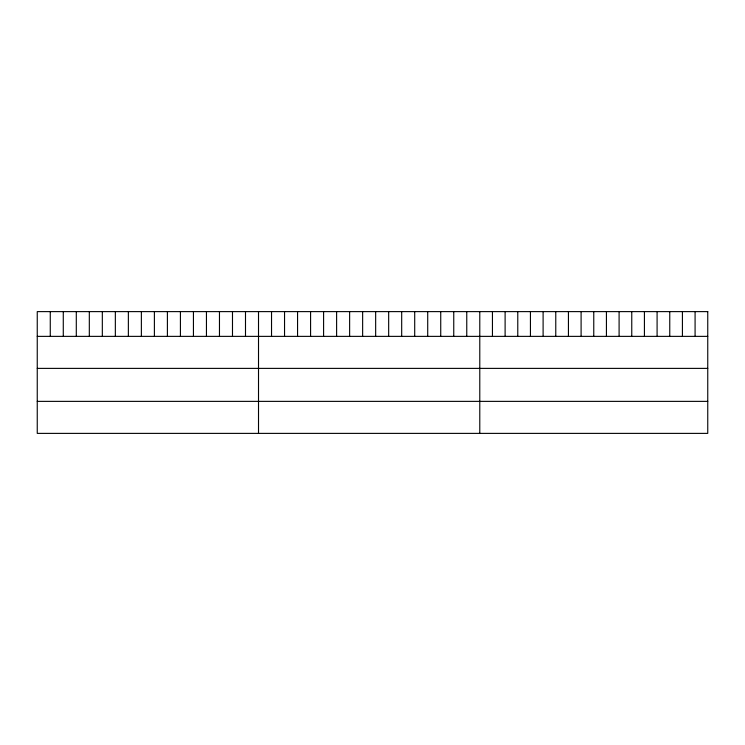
<?xml version="1.0" encoding="UTF-8"?>
<svg xmlns="http://www.w3.org/2000/svg" width="745" height="745" viewBox="0 0 745 745"><rect width="100%" height="100%" fill="white"/><g stroke="black" fill="none" stroke-linecap="round" stroke-linejoin="round"><path stroke-width="1.12" d="M37.25 336.368L707.75 336.368M37.25 368.384L707.75 368.384M37.25 401.369L707.75 401.369M695.085 311.615L695.085 336.368M682.42 311.615L682.42 336.368M669.755 311.615L669.755 336.368M657.09 311.615L657.09 336.368M644.425 311.615L644.425 336.368M631.76 311.615L631.76 336.368M619.095 311.615L619.095 336.368M606.43 311.615L606.43 336.368M593.765 311.615L593.765 336.368M581.1 311.615L581.1 336.368M568.435 311.615L568.435 336.368M555.77 311.615L555.77 336.368M543.105 311.615L543.105 336.368M530.44 311.615L530.44 336.368M517.775 311.615L517.775 336.368M505.11 311.615L505.11 336.368M492.445 311.615L492.445 336.368M479.78 311.615L479.78 433.385M466.761 311.615L466.761 336.368M453.752 311.615L453.752 336.368M440.733 311.615L440.733 336.368M427.714 311.615L427.714 336.368M414.704 311.615L414.704 336.368M401.685 311.615L401.685 336.368M388.667 311.615L388.667 336.368M375.657 311.615L375.657 336.368M362.638 311.615L362.638 336.368M349.629 311.615L349.629 336.368M336.61 311.615L336.61 336.368M323.591 311.615L323.591 336.368M310.581 311.615L310.581 336.368M297.562 311.615L297.562 336.368M284.543 311.615L284.543 336.368M271.534 311.615L271.534 336.368M258.515 311.615L258.515 433.385M245.496 311.615L245.496 336.368M232.487 311.615L232.487 336.368M219.468 311.615L219.468 336.368M206.449 311.615L206.449 336.368M193.439 311.615L193.439 336.368M180.42 311.615L180.42 336.368M167.401 311.615L167.401 336.368M154.392 311.615L154.392 336.368M141.373 311.615L141.373 336.368M128.364 311.615L128.364 336.368M115.345 311.615L115.345 336.368M102.326 311.615L102.326 336.368M89.316 311.615L89.316 336.368M76.297 311.615L76.297 336.368M63.278 311.615L63.278 336.368M50.269 311.615L50.269 336.368M707.75 311.615L37.25 311.615L37.25 433.385L707.75 433.385L707.75 311.615"/></g></svg>
